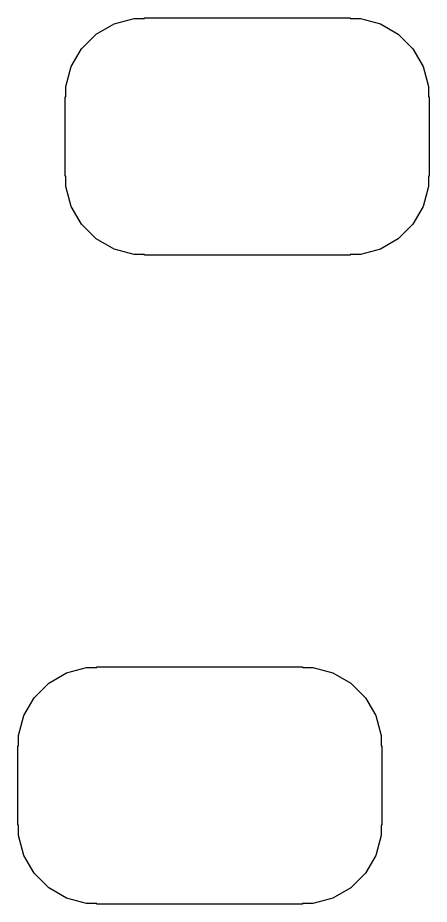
# Model space of a CAD drawing. Header units: inches. Extents: x 0.71 to 7.54, y -5.09 to -0.82.
# Drawn here: x 5.75 to 5.8524, y -5.0335 to -4.813 of the extents above; entities that cross this region are included whole.
import ezdxf

# ---------------------------------------------------------------- set-up
doc = ezdxf.new("R2010")
doc.units = ezdxf.units.IN
doc.header["$MEASUREMENT"] = 0
doc.layers.add('BLACK', color=250, linetype='CONTINUOUS')

msp = doc.modelspace()

# ---------------------------------------------------------------- linework, layer by layer
at = {"layer": 'BLACK', "linetype": 'CONTINUOUS'}
for p, q in [((5.76951, -4.81706), (5.77396, -4.81449)), ((5.77396, -4.81449), (5.77893, -4.81316)), ((5.77893, -4.81316), (5.7815, -4.81316)), ((5.7815, -4.81316), (5.7815, -4.81299)), ((5.7815, -4.81299), (5.80118, -4.81299)), ((5.80118, -4.81299), (5.81299, -4.81299)), ((5.81299, -4.81299), (5.83268, -4.81299)), ((5.83268, -4.81299), (5.83268, -4.81316)), ((5.83268, -4.81316), (5.83525, -4.81316)), ((5.83525, -4.81316), (5.84021, -4.81449)), ((5.84021, -4.81449), (5.84466, -4.81706)), ((5.76588, -4.82069), (5.76951, -4.81706)), ((5.84466, -4.81706), (5.84829, -4.82069)), ((5.76331, -4.82514), (5.76588, -4.82069)), ((5.84829, -4.82069), (5.85086, -4.82514)), ((5.76198, -4.83011), (5.76331, -4.82514)), ((5.85086, -4.82514), (5.85219, -4.83011)), ((5.76198, -4.83268), (5.76198, -4.83011)), ((5.85219, -4.83011), (5.85219, -4.83268)), ((5.76181, -4.85236), (5.76181, -4.83268)), ((5.76181, -4.83268), (5.76198, -4.83268)), ((5.85219, -4.83268), (5.85236, -4.83268)), ((5.85236, -4.83268), (5.85236, -4.85236)), ((5.76198, -4.85236), (5.76181, -4.85236)), ((5.76198, -4.85493), (5.76198, -4.85236)), ((5.85236, -4.85236), (5.85219, -4.85236)), ((5.85219, -4.85236), (5.85219, -4.85493)), ((5.76331, -4.8599), (5.76198, -4.85493)), ((5.85219, -4.85493), (5.85086, -4.8599)), ((5.76588, -4.86435), (5.76331, -4.8599)), ((5.85086, -4.8599), (5.84829, -4.86435)), ((5.76951, -4.86798), (5.76588, -4.86435)), ((5.84829, -4.86435), (5.84466, -4.86798)), ((5.77396, -4.87055), (5.76951, -4.86798)), ((5.84466, -4.86798), (5.84021, -4.87055)), ((5.77893, -4.87188), (5.77396, -4.87055)), ((5.7815, -4.87188), (5.77893, -4.87188)), ((5.7815, -4.87205), (5.7815, -4.87188)), ((5.80118, -4.87205), (5.7815, -4.87205)), ((5.81299, -4.87205), (5.80118, -4.87205)), ((5.83268, -4.87205), (5.81299, -4.87205)), ((5.83525, -4.87188), (5.83268, -4.87188)), ((5.83268, -4.87188), (5.83268, -4.87205)), ((5.84021, -4.87055), (5.83525, -4.87188)), ((5.7577, -4.97848), (5.76215, -4.97591)), ((5.76215, -4.97591), (5.76712, -4.97458)), ((5.76712, -4.97458), (5.76969, -4.97458)), ((5.76969, -4.97458), (5.76969, -4.97441)), ((5.76969, -4.97441), (5.78937, -4.97441)), ((5.78937, -4.97441), (5.80118, -4.97441)), ((5.80118, -4.97441), (5.82087, -4.97441)), ((5.82087, -4.97441), (5.82087, -4.97458)), ((5.82087, -4.97458), (5.82344, -4.97458)), ((5.82344, -4.97458), (5.8284, -4.97591)), ((5.8284, -4.97591), (5.83285, -4.97848)), ((5.75407, -4.98211), (5.7577, -4.97848)), ((5.83285, -4.97848), (5.83648, -4.98211)), ((5.7515, -4.98656), (5.75407, -4.98211)), ((5.83648, -4.98211), (5.83905, -4.98656)), ((5.75017, -4.99153), (5.7515, -4.98656)), ((5.83905, -4.98656), (5.84038, -4.99153)), ((5.75017, -4.99409), (5.75017, -4.99153)), ((5.84038, -4.99153), (5.84038, -4.99409)), ((5.75, -5.01378), (5.75, -4.99409)), ((5.75, -4.99409), (5.75017, -4.99409)), ((5.84038, -4.99409), (5.84055, -4.99409)), ((5.84055, -4.99409), (5.84055, -5.01378)), ((5.75017, -5.01378), (5.75, -5.01378)), ((5.75017, -5.01635), (5.75017, -5.01378)), ((5.84055, -5.01378), (5.84038, -5.01378)), ((5.84038, -5.01378), (5.84038, -5.01635)), ((5.7515, -5.02131), (5.75017, -5.01635)), ((5.84038, -5.01635), (5.83905, -5.02131)), ((5.75407, -5.02576), (5.7515, -5.02131)), ((5.83905, -5.02131), (5.83648, -5.02576)), ((5.7577, -5.0294), (5.75407, -5.02576)), ((5.83648, -5.02576), (5.83285, -5.0294)), ((5.76215, -5.03197), (5.7577, -5.0294)), ((5.83285, -5.0294), (5.8284, -5.03197)), ((5.76712, -5.0333), (5.76215, -5.03197)), ((5.76969, -5.0333), (5.76712, -5.0333)), ((5.76969, -5.03346), (5.76969, -5.0333)), ((5.82344, -5.0333), (5.82087, -5.0333)), ((5.82087, -5.0333), (5.82087, -5.03346)), ((5.8284, -5.03197), (5.82344, -5.0333)), ((5.78937, -5.03346), (5.76969, -5.03346)), ((5.80118, -5.03346), (5.78937, -5.03346)), ((5.82087, -5.03346), (5.80118, -5.03346))]:
    msp.add_line(p, q, dxfattribs=at)

doc.saveas('drawing.dxf')
